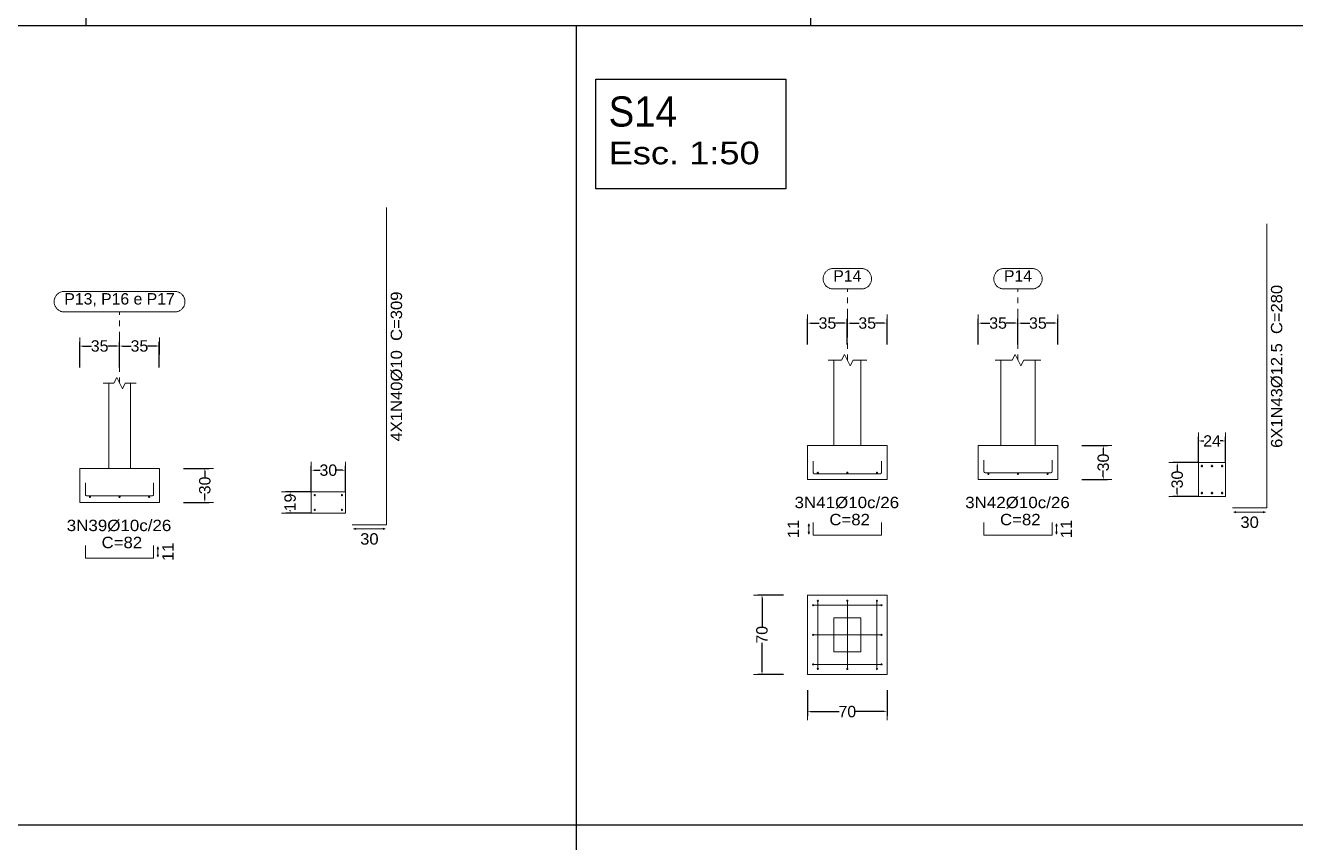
# Model space of a CAD drawing. Header units: centimetres. Extents: x 3279 to 3363.1, y -374.8 to -315.4.
# Drawn here: x 3318.59 to 3340.93, y -359.49 to -345.12 of the extents above; entities that cross this region are included whole.
import ezdxf
from ezdxf.enums import TextEntityAlignment as Align

# ---------------------------------------------------------------- set-up
doc = ezdxf.new("R2010")
doc.units = ezdxf.units.CM
doc.linetypes.add('CYPE_PUNTO', pattern=[0.075, 0, -0.075])
for name, color, linetype, lineweight in [('ARM_LONGITUDINAL_Ø10', 33, 'Continuous', 9), ('ARM_LONGITUDINAL_Ø12_5', 34, 'Continuous', 9), ('ELE_REF_REF_ESCALA', 3, 'Continuous', 9), ('FUN_COTAS', 8, 'Continuous', 0), ('FUN_GEOMETRIA', 7, 'Continuous', 0), ('FUN_TXT_ARMADURAS', 8, 'Continuous', 0)]:
    doc.layers.add(name, color=color, linetype=linetype, lineweight=lineweight)
doc.layers.add('COTA CYPE', color=31, linetype='Continuous')
doc.styles.add('ARIAL', font='arial.ttf')
doc.styles.add('CYPETXT', font='arial.ttf', dxfattribs={"height": 0.2})
doc.dimstyles.new('cype_arrow', dxfattribs={"dimtxt": 0.2, "dimasz": 0.05, "dimexe": 0.075, "dimexo": 0.075, "dimgap": 0, "dimtad": 0, "dimdec": 4, "dimzin": 0, "dimdsep": 46, "dimtxsty": 'ARIAL', "dimcen": 0.09, "dimadec": 0, "dimazin": 0, "dimtfac": 1, "dimtdec": 4, "dimtofl": 0, "dimtmove": 2, "dimatfit": 3, "dimfxl": 1, "dimtolj": 1, "dimtzin": 0, "dimarcsym": 0})

# ---------------------------------------------------------------- blocks, each defined once
blk = doc.blocks.new('*D475')
at = {"layer": 'Defpoints', "color": 0, "transparency": 16777216}
for p in [(3320.249, -350.757), (3319.549, -351.207), (3320.249, -351.207)]:
    blk.add_point(p, dxfattribs=at)
at = {"layer": 'FUN_COTAS', "color": 0, "lineweight": -2, "transparency": 16777216}
for p, q in [((3319.549, -351.132), (3319.549, -350.682)), ((3319.599, -350.757), (3319.755, -350.757)), ((3320.199, -350.757), (3320.043, -350.757)), ((3320.249, -351.132), (3320.249, -350.682))]:
    blk.add_line(p, q, dxfattribs=at)
at = {"layer": 'FUN_COTAS', "color": 0, "transparency": 16777216}
for points in [[(3319.599, -350.749), (3319.599, -350.766), (3319.549, -350.757)], [(3320.199, -350.749), (3320.199, -350.766), (3320.249, -350.757)]]:
    blk.add_solid(points, dxfattribs=at)
at = {"layer": 'FUN_COTAS', "color": 0, "transparency": 16777216, "insert": (3319.899, -350.757), "char_height": 0.2, "attachment_point": 5, "style": 'ARIAL'}
blk.add_mtext('\\A1;35', dxfattribs=at)
blk = doc.blocks.new('*D476')
at = {"layer": 'Defpoints', "color": 0, "transparency": 16777216}
for p in [(3320.949, -350.757), (3320.249, -351.207), (3320.949, -351.207)]:
    blk.add_point(p, dxfattribs=at)
at = {"layer": 'FUN_COTAS', "color": 0, "lineweight": -2, "transparency": 16777216}
for p, q in [((3320.249, -351.132), (3320.249, -350.682)), ((3320.299, -350.757), (3320.455, -350.757)), ((3320.899, -350.757), (3320.743, -350.757)), ((3320.949, -351.132), (3320.949, -350.682))]:
    blk.add_line(p, q, dxfattribs=at)
at = {"layer": 'FUN_COTAS', "color": 0, "transparency": 16777216}
for points in [[(3320.299, -350.749), (3320.299, -350.766), (3320.249, -350.757)], [(3320.899, -350.749), (3320.899, -350.766), (3320.949, -350.757)]]:
    blk.add_solid(points, dxfattribs=at)
at = {"layer": 'FUN_COTAS', "color": 0, "transparency": 16777216, "insert": (3320.599, -350.757), "char_height": 0.2, "attachment_point": 5, "style": 'ARIAL'}
blk.add_mtext('\\A1;35', dxfattribs=at)
blk = doc.blocks.new('*D477')
at = {"layer": 'Defpoints', "color": 0, "transparency": 16777216}
for p in [(3321.299, -352.908), (3321.749, -352.908), (3321.299, -353.508)]:
    blk.add_point(p, dxfattribs=at)
at = {"layer": 'FUN_COTAS', "color": 0, "lineweight": -2, "transparency": 16777216}
for p, q in [((3321.374, -352.908), (3321.824, -352.908)), ((3321.749, -352.958), (3321.749, -353.066)), ((3321.749, -353.458), (3321.749, -353.351)), ((3321.374, -353.508), (3321.824, -353.508))]:
    blk.add_line(p, q, dxfattribs=at)
at = {"layer": 'FUN_COTAS', "color": 0, "transparency": 16777216}
for points in [[(3321.741, -352.958), (3321.758, -352.958), (3321.749, -352.908)], [(3321.741, -353.458), (3321.758, -353.458), (3321.749, -353.508)]]:
    blk.add_solid(points, dxfattribs=at)
at = {"layer": 'FUN_COTAS', "color": 0, "transparency": 16777216, "insert": (3321.749, -353.208), "char_height": 0.2, "attachment_point": 5, "rotation": 90, "style": 'ARIAL'}
blk.add_mtext('\\A1;30', dxfattribs=at)
blk = doc.blocks.new('*D467')
at = {"layer": 'Defpoints', "color": 0, "transparency": 16777216}
for p in [(3324.221, -352.941), (3323.621, -353.391), (3324.221, -353.391)]:
    blk.add_point(p, dxfattribs=at)
at = {"layer": 'FUN_COTAS', "color": 0, "lineweight": -2, "transparency": 16777216}
for p, q in [((3323.621, -353.316), (3323.621, -352.866)), ((3324.221, -353.316), (3324.221, -352.866)), ((3323.671, -352.941), (3323.778, -352.941)), ((3324.171, -352.941), (3324.063, -352.941))]:
    blk.add_line(p, q, dxfattribs=at)
at = {"layer": 'FUN_COTAS', "color": 0, "transparency": 16777216}
for points in [[(3323.671, -352.933), (3323.671, -352.949), (3323.621, -352.941)], [(3324.171, -352.933), (3324.171, -352.949), (3324.221, -352.941)]]:
    blk.add_solid(points, dxfattribs=at)
at = {"layer": 'FUN_COTAS', "color": 0, "transparency": 16777216, "insert": (3323.921, -352.941), "char_height": 0.2, "attachment_point": 5, "style": 'ARIAL'}
blk.add_mtext('\\A1;30', dxfattribs=at)
blk = doc.blocks.new('*D468')
at = {"layer": 'Defpoints', "color": 0, "transparency": 16777216}
for p in [(3323.249, -353.318), (3323.699, -353.318), (3323.699, -353.698)]:
    blk.add_point(p, dxfattribs=at)
at = {"layer": 'FUN_COTAS', "color": 0, "lineweight": -2, "transparency": 16777216}
for p, q in [((3323.624, -353.318), (3323.174, -353.318)), ((3323.249, -353.368), (3323.249, -353.374)), ((3323.624, -353.698), (3323.174, -353.698)), ((3323.249, -353.648), (3323.249, -353.643))]:
    blk.add_line(p, q, dxfattribs=at)
at = {"layer": 'FUN_COTAS', "color": 0, "transparency": 16777216}
for points in [[(3323.241, -353.368), (3323.258, -353.368), (3323.249, -353.318)], [(3323.241, -353.648), (3323.258, -353.648), (3323.249, -353.698)]]:
    blk.add_solid(points, dxfattribs=at)
at = {"layer": 'FUN_COTAS', "color": 0, "transparency": 16777216, "insert": (3323.249, -353.508), "char_height": 0.2, "attachment_point": 5, "rotation": 90, "style": 'ARIAL'}
blk.add_mtext('\\A1;19', dxfattribs=at)
blk = doc.blocks.new('*D473')
at = {"layer": 'Defpoints', "color": 0, "transparency": 16777216}
for p in [(3333.047, -350.354), (3332.347, -350.804), (3333.047, -350.804)]:
    blk.add_point(p, dxfattribs=at)
at = {"layer": 'FUN_COTAS', "color": 0, "lineweight": -2, "transparency": 16777216}
for p, q in [((3332.347, -350.729), (3332.347, -350.279)), ((3332.397, -350.354), (3332.553, -350.354)), ((3332.997, -350.354), (3332.841, -350.354)), ((3333.047, -350.729), (3333.047, -350.279))]:
    blk.add_line(p, q, dxfattribs=at)
at = {"layer": 'FUN_COTAS', "color": 0, "transparency": 16777216}
for points in [[(3332.397, -350.346), (3332.397, -350.362), (3332.347, -350.354)], [(3332.997, -350.346), (3332.997, -350.362), (3333.047, -350.354)]]:
    blk.add_solid(points, dxfattribs=at)
at = {"layer": 'FUN_COTAS', "color": 0, "transparency": 16777216, "insert": (3332.697, -350.354), "char_height": 0.2, "attachment_point": 5, "style": 'ARIAL'}
blk.add_mtext('\\A1;35', dxfattribs=at)
blk = doc.blocks.new('*D474')
at = {"layer": 'Defpoints', "color": 0, "transparency": 16777216}
for p in [(3333.747, -350.354), (3333.047, -350.804), (3333.747, -350.804)]:
    blk.add_point(p, dxfattribs=at)
at = {"layer": 'FUN_COTAS', "color": 0, "lineweight": -2, "transparency": 16777216}
for p, q in [((3333.047, -350.729), (3333.047, -350.279)), ((3333.097, -350.354), (3333.253, -350.354)), ((3333.697, -350.354), (3333.541, -350.354)), ((3333.747, -350.729), (3333.747, -350.279))]:
    blk.add_line(p, q, dxfattribs=at)
at = {"layer": 'FUN_COTAS', "color": 0, "transparency": 16777216}
for points in [[(3333.097, -350.346), (3333.097, -350.362), (3333.047, -350.354)], [(3333.697, -350.346), (3333.697, -350.362), (3333.747, -350.354)]]:
    blk.add_solid(points, dxfattribs=at)
at = {"layer": 'FUN_COTAS', "color": 0, "transparency": 16777216, "insert": (3333.397, -350.354), "char_height": 0.2, "attachment_point": 5, "style": 'ARIAL'}
blk.add_mtext('\\A1;35', dxfattribs=at)
blk = doc.blocks.new('*D460')
at = {"layer": 'Defpoints', "color": 0, "transparency": 16777216}
for p in [(3336.048, -350.354), (3335.348, -350.804), (3336.048, -350.804)]:
    blk.add_point(p, dxfattribs=at)
at = {"layer": 'FUN_COTAS', "color": 0, "lineweight": -2, "transparency": 16777216}
for p, q in [((3335.348, -350.729), (3335.348, -350.279)), ((3335.398, -350.354), (3335.554, -350.354)), ((3335.998, -350.354), (3335.842, -350.354)), ((3336.048, -350.729), (3336.048, -350.279))]:
    blk.add_line(p, q, dxfattribs=at)
at = {"layer": 'FUN_COTAS', "color": 0, "transparency": 16777216}
for points in [[(3335.398, -350.346), (3335.398, -350.362), (3335.348, -350.354)], [(3335.998, -350.346), (3335.998, -350.362), (3336.048, -350.354)]]:
    blk.add_solid(points, dxfattribs=at)
at = {"layer": 'FUN_COTAS', "color": 0, "transparency": 16777216, "insert": (3335.698, -350.354), "char_height": 0.2, "attachment_point": 5, "style": 'ARIAL'}
blk.add_mtext('\\A1;35', dxfattribs=at)
blk = doc.blocks.new('*D461')
at = {"layer": 'Defpoints', "color": 0, "transparency": 16777216}
for p in [(3336.748, -350.354), (3336.048, -350.804), (3336.748, -350.804)]:
    blk.add_point(p, dxfattribs=at)
at = {"layer": 'FUN_COTAS', "color": 0, "lineweight": -2, "transparency": 16777216}
for p, q in [((3336.048, -350.729), (3336.048, -350.279)), ((3336.098, -350.354), (3336.254, -350.354)), ((3336.698, -350.354), (3336.542, -350.354)), ((3336.748, -350.729), (3336.748, -350.279))]:
    blk.add_line(p, q, dxfattribs=at)
at = {"layer": 'FUN_COTAS', "color": 0, "transparency": 16777216}
for points in [[(3336.098, -350.346), (3336.098, -350.362), (3336.048, -350.354)], [(3336.698, -350.346), (3336.698, -350.362), (3336.748, -350.354)]]:
    blk.add_solid(points, dxfattribs=at)
at = {"layer": 'FUN_COTAS', "color": 0, "transparency": 16777216, "insert": (3336.398, -350.354), "char_height": 0.2, "attachment_point": 5, "style": 'ARIAL'}
blk.add_mtext('\\A1;35', dxfattribs=at)
blk = doc.blocks.new('*D462')
at = {"layer": 'Defpoints', "color": 0, "transparency": 16777216}
for p in [(3337.098, -352.505), (3337.548, -352.505), (3337.098, -353.105)]:
    blk.add_point(p, dxfattribs=at)
at = {"layer": 'FUN_COTAS', "color": 0, "lineweight": -2, "transparency": 16777216}
for p, q in [((3337.173, -352.505), (3337.623, -352.505)), ((3337.548, -352.555), (3337.548, -352.662)), ((3337.173, -353.105), (3337.623, -353.105)), ((3337.548, -353.055), (3337.548, -352.948))]:
    blk.add_line(p, q, dxfattribs=at)
at = {"layer": 'FUN_COTAS', "color": 0, "transparency": 16777216}
for points in [[(3337.54, -352.555), (3337.557, -352.555), (3337.548, -352.505)], [(3337.54, -353.055), (3337.557, -353.055), (3337.548, -353.105)]]:
    blk.add_solid(points, dxfattribs=at)
at = {"layer": 'FUN_COTAS', "color": 0, "transparency": 16777216, "insert": (3337.548, -352.805), "char_height": 0.2, "attachment_point": 5, "rotation": 90, "style": 'ARIAL'}
blk.add_mtext('\\A1;30', dxfattribs=at)
blk = doc.blocks.new('*D434')
at = {"layer": 'Defpoints', "color": 0, "transparency": 16777216}
for p in [(3332.347, -356.736), (3333.747, -356.736), (3333.747, -357.186)]:
    blk.add_point(p, dxfattribs=at)
at = {"layer": 'FUN_COTAS', "color": 0, "lineweight": -2, "transparency": 16777216}
for p, q in [((3332.347, -356.811), (3332.347, -357.261)), ((3333.747, -356.811), (3333.747, -357.261)), ((3332.397, -357.186), (3332.905, -357.186)), ((3333.697, -357.186), (3333.189, -357.186))]:
    blk.add_line(p, q, dxfattribs=at)
at = {"layer": 'FUN_COTAS', "color": 0, "transparency": 16777216}
for points in [[(3332.397, -357.178), (3332.397, -357.194), (3332.347, -357.186)], [(3333.697, -357.178), (3333.697, -357.194), (3333.747, -357.186)]]:
    blk.add_solid(points, dxfattribs=at)
at = {"layer": 'FUN_COTAS', "color": 0, "transparency": 16777216, "insert": (3333.047, -357.186), "char_height": 0.2, "attachment_point": 5, "style": 'ARIAL'}
blk.add_mtext('\\A1;70', dxfattribs=at)
blk = doc.blocks.new('*D435')
at = {"layer": 'Defpoints', "color": 0, "transparency": 16777216}
for p in [(3331.547, -355.135), (3331.997, -355.135), (3331.997, -356.535)]:
    blk.add_point(p, dxfattribs=at)
at = {"layer": 'FUN_COTAS', "color": 0, "lineweight": -2, "transparency": 16777216}
for p, q in [((3331.922, -355.135), (3331.472, -355.135)), ((3331.547, -355.185), (3331.547, -355.693)), ((3331.547, -356.485), (3331.547, -355.977)), ((3331.922, -356.535), (3331.472, -356.535))]:
    blk.add_line(p, q, dxfattribs=at)
at = {"layer": 'FUN_COTAS', "color": 0, "transparency": 16777216}
for points in [[(3331.539, -355.185), (3331.556, -355.185), (3331.547, -355.135)], [(3331.539, -356.485), (3331.556, -356.485), (3331.547, -356.535)]]:
    blk.add_solid(points, dxfattribs=at)
at = {"layer": 'FUN_COTAS', "color": 0, "transparency": 16777216, "insert": (3331.547, -355.835), "char_height": 0.2, "attachment_point": 5, "rotation": 90, "style": 'ARIAL'}
blk.add_mtext('\\A1;70', dxfattribs=at)
blk = doc.blocks.new('*D436')
at = {"layer": 'Defpoints', "color": 0, "transparency": 16777216}
for p in [(3339.7, -352.426), (3339.22, -352.876), (3339.7, -352.876)]:
    blk.add_point(p, dxfattribs=at)
at = {"layer": 'FUN_COTAS', "color": 0, "lineweight": -2, "transparency": 16777216}
for p, q in [((3339.22, -352.801), (3339.22, -352.351)), ((3339.27, -352.426), (3339.315, -352.426)), ((3339.65, -352.426), (3339.604, -352.426)), ((3339.7, -352.801), (3339.7, -352.351))]:
    blk.add_line(p, q, dxfattribs=at)
at = {"layer": 'FUN_COTAS', "color": 0, "transparency": 16777216}
for points in [[(3339.27, -352.418), (3339.27, -352.435), (3339.22, -352.426)], [(3339.65, -352.418), (3339.65, -352.435), (3339.7, -352.426)]]:
    blk.add_solid(points, dxfattribs=at)
at = {"layer": 'FUN_COTAS', "color": 0, "transparency": 16777216, "insert": (3339.46, -352.426), "char_height": 0.2, "attachment_point": 5, "style": 'ARIAL'}
blk.add_mtext('\\A1;24', dxfattribs=at)
blk = doc.blocks.new('*D437')
at = {"layer": 'Defpoints', "color": 0, "transparency": 16777216}
for p in [(3338.848, -352.805), (3339.298, -352.805), (3339.298, -353.405)]:
    blk.add_point(p, dxfattribs=at)
at = {"layer": 'FUN_COTAS', "color": 0, "lineweight": -2, "transparency": 16777216}
for p, q in [((3339.223, -352.805), (3338.773, -352.805)), ((3338.848, -352.855), (3338.848, -352.962)), ((3338.848, -353.355), (3338.848, -353.248)), ((3339.223, -353.405), (3338.773, -353.405))]:
    blk.add_line(p, q, dxfattribs=at)
at = {"layer": 'FUN_COTAS', "color": 0, "transparency": 16777216}
for points in [[(3338.84, -352.855), (3338.857, -352.855), (3338.848, -352.805)], [(3338.84, -353.355), (3338.857, -353.355), (3338.848, -353.405)]]:
    blk.add_solid(points, dxfattribs=at)
at = {"layer": 'FUN_COTAS', "color": 0, "transparency": 16777216, "insert": (3338.848, -353.105), "char_height": 0.2, "attachment_point": 5, "rotation": 90, "style": 'ARIAL'}
blk.add_mtext('\\A1;30', dxfattribs=at)

msp = doc.modelspace()

# ---------------------------------------------------------------- hatches: boundary and pattern name
at = {"layer": 'ARM_LONGITUDINAL_Ø10'}
h = msp.add_hatch(color=256, dxfattribs=at)
edge = h.paths.add_edge_path()
edge.add_arc((3332.44738, -352.78497), 0.0016, 0, 360)
h = msp.add_hatch(color=256, dxfattribs=at)
edge = h.paths.add_edge_path()
edge.add_arc((3333.64738, -352.78497), 0.0016, 0, 360)
h = msp.add_hatch(color=256, dxfattribs=at)
edge = h.paths.add_edge_path()
edge.add_arc((3335.44838, -352.76497), 0.0016, 0, 360)
h = msp.add_hatch(color=256, dxfattribs=at)
edge = h.paths.add_edge_path()
edge.add_arc((3336.64838, -352.76497), 0.0016, 0, 360)
h = msp.add_hatch(color=256, dxfattribs=at)
edge = h.paths.add_edge_path()
edge.add_arc((3319.64931, -353.16848), 0.0016, 0, 360)
h = msp.add_hatch(color=256, dxfattribs=at)
edge = h.paths.add_edge_path()
edge.add_arc((3320.84931, -353.16848), 0.0016, 0, 360)
h = msp.add_hatch(color=256, dxfattribs=at)
edge = h.paths.add_edge_path()
edge.add_arc((3332.44738, -355.31497), 0.0016, 0, 360)
h = msp.add_hatch(color=256, dxfattribs=at)
edge = h.paths.add_edge_path()
edge.add_arc((3332.52738, -355.23497), 0.0016, 0, 360)
h = msp.add_hatch(color=256, dxfattribs=at)
edge = h.paths.add_edge_path()
edge.add_arc((3333.04738, -355.23497), 0.0016, 0, 360)
h = msp.add_hatch(color=256, dxfattribs=at)
edge = h.paths.add_edge_path()
edge.add_arc((3333.56738, -355.23497), 0.0016, 0, 360)
h = msp.add_hatch(color=256, dxfattribs=at)
edge = h.paths.add_edge_path()
edge.add_arc((3333.64738, -355.31497), 0.0016, 0, 360)
h = msp.add_hatch(color=256, dxfattribs=at)
edge = h.paths.add_edge_path()
edge.add_arc((3332.44738, -355.83497), 0.0016, 0, 360)
h = msp.add_hatch(color=256, dxfattribs=at)
edge = h.paths.add_edge_path()
edge.add_arc((3333.64738, -355.83497), 0.0016, 0, 360)
h = msp.add_hatch(color=256, dxfattribs=at)
edge = h.paths.add_edge_path()
edge.add_arc((3332.44738, -356.35497), 0.0016, 0, 360)
h = msp.add_hatch(color=256, dxfattribs=at)
edge = h.paths.add_edge_path()
edge.add_arc((3332.52738, -356.43497), 0.0016, 0, 360)
h = msp.add_hatch(color=256, dxfattribs=at)
edge = h.paths.add_edge_path()
edge.add_arc((3333.04738, -356.43497), 0.0016, 0, 360)
h = msp.add_hatch(color=256, dxfattribs=at)
edge = h.paths.add_edge_path()
edge.add_arc((3333.56738, -356.43497), 0.0016, 0, 360)
h = msp.add_hatch(color=256, dxfattribs=at)
edge = h.paths.add_edge_path()
edge.add_arc((3333.64738, -356.35497), 0.0016, 0, 360)

# ---------------------------------------------------------------- linework, layer by layer
for p, q in [((3319.65569, -318.84313), (3319.65569, -345.11919)), ((3332.39937, -318.84313), (3332.39937, -345.11919)), ((3281.50009, -345.11919), (3344.60009, -345.11919)), ((3328.27849, -345.11919), (3328.27849, -373.81919)), ((3281.50009, -359.17495), (3344.60009, -359.17495))]:
    msp.add_line(p, q)
for p, q in [((3332.51238, -352.98497), (3332.54238, -352.98497)), ((3332.52738, -352.99997), (3332.52738, -352.96997)), ((3333.03238, -352.98497), (3333.06238, -352.98497)), ((3333.04738, -352.99997), (3333.04738, -352.96997)), ((3333.55238, -352.98497), (3333.58238, -352.98497)), ((3333.56738, -352.99997), (3333.56738, -352.96997)), ((3335.51338, -353.00497), (3335.54338, -353.00497)), ((3335.52838, -353.01997), (3335.52838, -352.98997)), ((3336.03338, -353.00497), (3336.06338, -353.00497)), ((3336.04838, -353.01997), (3336.04838, -352.98997)), ((3336.55338, -353.00497), (3336.58338, -353.00497)), ((3336.56838, -353.01997), (3336.56838, -352.98997)), ((3319.71431, -353.40848), (3319.74431, -353.40848)), ((3319.72931, -353.42348), (3319.72931, -353.39348)), ((3320.23431, -353.40848), (3320.26431, -353.40848)), ((3320.24931, -353.42348), (3320.24931, -353.39348)), ((3320.75431, -353.40848), (3320.78431, -353.40848)), ((3320.76931, -353.42348), (3320.76931, -353.39348)), ((3323.66556, -353.37848), (3323.69556, -353.37848)), ((3323.66556, -353.37848), (3323.69556, -353.37848)), ((3323.68056, -353.39348), (3323.68056, -353.36348)), ((3323.68056, -353.39348), (3323.68056, -353.36348)), ((3324.14556, -353.37848), (3324.17556, -353.37848)), ((3324.14556, -353.37848), (3324.17556, -353.37848)), ((3324.16056, -353.39348), (3324.16056, -353.36348)), ((3324.16056, -353.39348), (3324.16056, -353.36348)), ((3323.66556, -353.63848), (3323.69556, -353.63848)), ((3323.66556, -353.63848), (3323.69556, -353.63848)), ((3323.68056, -353.65348), (3323.68056, -353.62348)), ((3323.68056, -353.65348), (3323.68056, -353.62348)), ((3324.14556, -353.63848), (3324.17556, -353.63848)), ((3324.14556, -353.63848), (3324.17556, -353.63848)), ((3324.16056, -353.65348), (3324.16056, -353.62348)), ((3324.16056, -353.65348), (3324.16056, -353.62348))]:
    msp.add_line(p, q, dxfattribs=at)
for points in [[(3324.34256, -353.89848), (3324.94256, -353.89848), (3324.94256, -348.31848)], [(3332.44738, -352.78497), (3332.44738, -352.98497), (3332.45006, -352.99497), (3332.45738, -353.00229), (3332.46738, -353.00497), (3333.62738, -353.00497), (3333.63738, -353.00229), (3333.6447, -352.99497), (3333.64738, -352.98497), (3333.64738, -352.78497)], [(3336.64838, -352.76497), (3336.64838, -352.96497), (3336.6457, -352.97497), (3336.63838, -352.98229), (3336.62838, -352.98497), (3335.46838, -352.98497), (3335.45838, -352.98229), (3335.45106, -352.97497), (3335.44838, -352.96497), (3335.44838, -352.76497)], [(3320.84931, -353.16848), (3320.84931, -353.36848), (3320.84663, -353.37848), (3320.83931, -353.3858), (3320.82931, -353.38848), (3319.66931, -353.38848), (3319.65931, -353.3858), (3319.65199, -353.37848), (3319.64931, -353.36848), (3319.64931, -353.16848)], [(3332.44738, -353.86297), (3332.44738, -354.08297), (3333.64738, -354.08297), (3333.64738, -353.86297)], [(3336.64838, -353.86297), (3336.64838, -354.08297), (3335.44838, -354.08297), (3335.44838, -353.86297)], [(3320.84931, -354.26648), (3320.84931, -354.48648), (3319.64931, -354.48648), (3319.64931, -354.26648)], [(3332.44738, -355.31497), (3332.45006, -355.31497), (3332.45738, -355.31497), (3332.46738, -355.31497), (3333.62738, -355.31497), (3333.63738, -355.31497), (3333.6447, -355.31497), (3333.64738, -355.31497)], [(3332.52738, -356.43497), (3332.52738, -356.43229), (3332.52738, -356.42497), (3332.52738, -356.41497), (3332.52738, -355.25497), (3332.52738, -355.24497), (3332.52738, -355.23765), (3332.52738, -355.23497)], [(3333.04738, -356.43497), (3333.04738, -356.43229), (3333.04738, -356.42497), (3333.04738, -356.41497), (3333.04738, -355.25497), (3333.04738, -355.24497), (3333.04738, -355.23765), (3333.04738, -355.23497)], [(3333.56738, -356.43497), (3333.56738, -356.43229), (3333.56738, -356.42497), (3333.56738, -356.41497), (3333.56738, -355.25497), (3333.56738, -355.24497), (3333.56738, -355.23765), (3333.56738, -355.23497)], [(3332.44738, -355.83497), (3332.45006, -355.83497), (3332.45738, -355.83497), (3332.46738, -355.83497), (3333.62738, -355.83497), (3333.63738, -355.83497), (3333.6447, -355.83497), (3333.64738, -355.83497)], [(3332.44738, -356.35497), (3332.45006, -356.35497), (3332.45738, -356.35497), (3332.46738, -356.35497), (3333.62738, -356.35497), (3333.63738, -356.35497), (3333.6447, -356.35497), (3333.64738, -356.35497)]]:
    msp.add_lwpolyline(points, dxfattribs=at)
for centre, radius in [((3332.44738, -352.78497), 0.0016), ((3333.64738, -352.78497), 0.0016), ((3335.44838, -352.76497), 0.0016), ((3336.64838, -352.76497), 0.0016), ((3332.52738, -352.98497), 0.01), ((3333.04738, -352.98497), 0.01), ((3333.56738, -352.98497), 0.01), ((3335.52838, -353.00497), 0.01), ((3336.04838, -353.00497), 0.01), ((3336.56838, -353.00497), 0.01), ((3319.64931, -353.16848), 0.0016), ((3320.84931, -353.16848), 0.0016), ((3319.72931, -353.40848), 0.01), ((3320.24931, -353.40848), 0.01), ((3320.76931, -353.40848), 0.01), ((3323.68056, -353.37848), 0.01), ((3323.68056, -353.37848), 0.01), ((3324.16056, -353.37848), 0.01), ((3324.16056, -353.37848), 0.01), ((3323.68056, -353.63848), 0.01), ((3323.68056, -353.63848), 0.01), ((3324.16056, -353.63848), 0.01), ((3324.16056, -353.63848), 0.01), ((3332.44738, -355.31497), 0.01), ((3332.44738, -355.31497), 0.0016), ((3332.52738, -355.23497), 0.01), ((3332.52738, -355.23497), 0.0016), ((3333.04738, -355.23497), 0.01), ((3333.04738, -355.23497), 0.0016), ((3333.56738, -355.23497), 0.01), ((3333.56738, -355.23497), 0.0016), ((3333.64738, -355.31497), 0.01), ((3333.64738, -355.31497), 0.0016), ((3332.44738, -355.83497), 0.01), ((3332.44738, -355.83497), 0.0016), ((3333.64738, -355.83497), 0.01), ((3333.64738, -355.83497), 0.0016), ((3332.44738, -356.35497), 0.01), ((3332.44738, -356.35497), 0.0016), ((3332.52738, -356.43497), 0.01), ((3332.52738, -356.43497), 0.0016), ((3333.04738, -356.43497), 0.01), ((3333.04738, -356.43497), 0.0016), ((3333.56738, -356.43497), 0.01), ((3333.56738, -356.43497), 0.0016), ((3333.64738, -356.35497), 0.01), ((3333.64738, -356.35497), 0.0016)]:
    msp.add_circle(centre, radius, dxfattribs=at)
at = {"layer": 'ARM_LONGITUDINAL_Ø12_5'}
for p, q in [((3339.26338, -352.86747), (3339.30088, -352.86747)), ((3339.26338, -352.86747), (3339.30088, -352.86747)), ((3339.28213, -352.88622), (3339.28213, -352.84872)), ((3339.28213, -352.88622), (3339.28213, -352.84872)), ((3339.44088, -352.86747), (3339.47838, -352.86747)), ((3339.44088, -352.86747), (3339.47838, -352.86747)), ((3339.45963, -352.88622), (3339.45963, -352.84872)), ((3339.45963, -352.88622), (3339.45963, -352.84872)), ((3339.61838, -352.86747), (3339.65588, -352.86747)), ((3339.61838, -352.86747), (3339.65588, -352.86747)), ((3339.63713, -352.88622), (3339.63713, -352.84872)), ((3339.63713, -352.88622), (3339.63713, -352.84872)), ((3339.26338, -353.34247), (3339.30088, -353.34247)), ((3339.26338, -353.34247), (3339.30088, -353.34247)), ((3339.28213, -353.36122), (3339.28213, -353.32372)), ((3339.28213, -353.36122), (3339.28213, -353.32372)), ((3339.44088, -353.34247), (3339.47838, -353.34247)), ((3339.44088, -353.34247), (3339.47838, -353.34247)), ((3339.45963, -353.36122), (3339.45963, -353.32372)), ((3339.45963, -353.36122), (3339.45963, -353.32372)), ((3339.61838, -353.34247), (3339.65588, -353.34247)), ((3339.61838, -353.34247), (3339.65588, -353.34247)), ((3339.63713, -353.36122), (3339.63713, -353.32372)), ((3339.63713, -353.36122), (3339.63713, -353.32372))]:
    msp.add_line(p, q, dxfattribs=at)
msp.add_lwpolyline([(3339.82163, -353.60497), (3340.42163, -353.60497), (3340.42163, -348.60747)], dxfattribs=at)
for centre in [(3339.28213, -352.86747), (3339.28213, -352.86747), (3339.45963, -352.86747), (3339.45963, -352.86747), (3339.63713, -352.86747), (3339.63713, -352.86747), (3339.28213, -353.34247), (3339.28213, -353.34247), (3339.45963, -353.34247), (3339.45963, -353.34247), (3339.63713, -353.34247), (3339.63713, -353.34247)]:
    msp.add_circle(centre, 0.0125, dxfattribs=at)
at = {"layer": 'COTA CYPE'}
msp.add_lwpolyline([(3328.62542, -346.0652), (3331.96355, -346.0652), (3331.96355, -347.99043), (3328.62542, -347.99043)], close=True, dxfattribs=at)
at = {"layer": 'FUN_COTAS', "linetype": 'CYPE_PUNTO'}
for p, q in [((3333.04738, -351.00497), (3333.04738, -349.75397)), ((3336.04838, -351.00497), (3336.04838, -349.75397)), ((3320.24931, -351.40848), (3320.24931, -350.15748))]:
    msp.add_line(p, q, dxfattribs=at)
at = {"layer": 'FUN_COTAS'}
for p, q in [((3332.34738, -350.50397), (3332.34738, -350.20397)), ((3333.04738, -350.50397), (3333.04738, -350.20397)), ((3333.04738, -350.50397), (3333.04738, -350.20397)), ((3333.74738, -350.50397), (3333.74738, -350.20397)), ((3335.34838, -350.50397), (3335.34838, -350.20397)), ((3336.04838, -350.50397), (3336.04838, -350.20397)), ((3336.04838, -350.50397), (3336.04838, -350.20397)), ((3336.74838, -350.50397), (3336.74838, -350.20397)), ((3319.54931, -350.90748), (3319.54931, -350.60748)), ((3320.24931, -350.90748), (3320.24931, -350.60748)), ((3320.24931, -350.90748), (3320.24931, -350.60748)), ((3320.94931, -350.90748), (3320.94931, -350.60748)), ((3339.21963, -352.57622), (3339.21963, -352.27622)), ((3339.69963, -352.57622), (3339.69963, -352.27622)), ((3337.39838, -352.50497), (3337.69838, -352.50497)), ((3323.62056, -353.09098), (3323.62056, -352.79098)), ((3324.22056, -353.09098), (3324.22056, -352.79098)), ((3338.69838, -352.80497), (3338.99838, -352.80497)), ((3321.59931, -352.90848), (3321.89931, -352.90848)), ((3337.39838, -353.10497), (3337.69838, -353.10497)), ((3323.09931, -353.31848), (3323.39931, -353.31848)), ((3321.59931, -353.50848), (3321.89931, -353.50848)), ((3338.69838, -353.40497), (3338.99838, -353.40497)), ((3323.09931, -353.69848), (3323.39931, -353.69848)), ((3331.39738, -355.13497), (3331.69738, -355.13497)), ((3331.39738, -356.53497), (3331.69738, -356.53497)), ((3332.34738, -357.33597), (3332.34738, -357.03597)), ((3333.74738, -357.33597), (3333.74738, -357.03597))]:
    msp.add_line(p, q, dxfattribs=at)
for points in [[(3333.29338, -349.39397), (3333.30541, -349.39437), (3333.31737, -349.39557), (3333.32924, -349.39757), (3333.34094, -349.40036), (3333.35243, -349.40393), (3333.36365, -349.40825), (3333.37456, -349.41331), (3333.38511, -349.41909), (3333.39525, -349.42557), (3333.40494, -349.4327), (3333.41412, -349.44047), (3333.42277, -349.44883), (3333.43084, -349.45775), (3333.4383, -349.46719), (3333.4451, -349.47711), (3333.45123, -349.48746), (3333.45666, -349.4982), (3333.46136, -349.50927), (3333.4653, -349.52064), (3333.46848, -349.53224), (3333.47088, -349.54403), (3333.47248, -349.55595), (3333.47328, -349.56795), (3333.47328, -349.57998), (3333.47248, -349.59198), (3333.47088, -349.60391), (3333.46848, -349.61569), (3333.4653, -349.6273), (3333.46136, -349.63866), (3333.45666, -349.64974), (3333.45123, -349.66047), (3333.4451, -349.67082), (3333.4383, -349.68074), (3333.43084, -349.69018), (3333.42277, -349.6991), (3333.41412, -349.70746), (3333.40494, -349.71523), (3333.39525, -349.72237), (3333.38511, -349.72884), (3333.37456, -349.73462), (3333.36365, -349.73968), (3333.35243, -349.74401), (3333.34094, -349.74757), (3333.32924, -349.75036), (3333.31737, -349.75236), (3333.30541, -349.75357), (3333.29338, -349.75397), (3332.80138, -349.75397), (3332.78936, -349.75357), (3332.77739, -349.75236), (3332.76553, -349.75036), (3332.75383, -349.74757), (3332.74234, -349.74401), (3332.73111, -349.73968), (3332.7202, -349.73462), (3332.70965, -349.72884), (3332.69951, -349.72237), (3332.68983, -349.71523), (3332.68064, -349.70746), (3332.67199, -349.6991), (3332.66393, -349.69018), (3332.65647, -349.68074), (3332.64966, -349.67082), (3332.64353, -349.66047), (3332.63811, -349.64974), (3332.63341, -349.63866), (3332.62946, -349.6273), (3332.62629, -349.61569), (3332.62389, -349.60391), (3332.62229, -349.59198), (3332.62148, -349.57998), (3332.62148, -349.56795), (3332.62229, -349.55595), (3332.62389, -349.54403), (3332.62629, -349.53224), (3332.62946, -349.52064), (3332.63341, -349.50927), (3332.63811, -349.4982), (3332.64353, -349.48746), (3332.64966, -349.47711), (3332.65647, -349.46719), (3332.66393, -349.45775), (3332.67199, -349.44883), (3332.68064, -349.44047), (3332.68983, -349.4327), (3332.69951, -349.42557), (3332.70965, -349.41909), (3332.7202, -349.41331), (3332.73111, -349.40825), (3332.74234, -349.40393), (3332.75383, -349.40036), (3332.76553, -349.39757), (3332.77739, -349.39557), (3332.78936, -349.39437), (3332.80138, -349.39397), (3333.29338, -349.39397)], [(3336.29438, -349.39397), (3336.30641, -349.39437), (3336.31837, -349.39557), (3336.33024, -349.39757), (3336.34194, -349.40036), (3336.35343, -349.40393), (3336.36465, -349.40825), (3336.37556, -349.41331), (3336.38611, -349.41909), (3336.39625, -349.42557), (3336.40594, -349.4327), (3336.41512, -349.44047), (3336.42377, -349.44883), (3336.43184, -349.45775), (3336.4393, -349.46719), (3336.4461, -349.47711), (3336.45223, -349.48746), (3336.45766, -349.4982), (3336.46236, -349.50927), (3336.4663, -349.52064), (3336.46948, -349.53224), (3336.47188, -349.54403), (3336.47348, -349.55595), (3336.47428, -349.56795), (3336.47428, -349.57998), (3336.47348, -349.59198), (3336.47188, -349.60391), (3336.46948, -349.61569), (3336.4663, -349.6273), (3336.46236, -349.63866), (3336.45766, -349.64974), (3336.45223, -349.66047), (3336.4461, -349.67082), (3336.4393, -349.68074), (3336.43184, -349.69018), (3336.42377, -349.6991), (3336.41512, -349.70746), (3336.40594, -349.71523), (3336.39625, -349.72237), (3336.38611, -349.72884), (3336.37556, -349.73462), (3336.36465, -349.73968), (3336.35343, -349.74401), (3336.34194, -349.74757), (3336.33024, -349.75036), (3336.31837, -349.75236), (3336.30641, -349.75357), (3336.29438, -349.75397), (3335.80238, -349.75397), (3335.79036, -349.75357), (3335.77839, -349.75236), (3335.76653, -349.75036), (3335.75483, -349.74757), (3335.74334, -349.74401), (3335.73211, -349.73968), (3335.7212, -349.73462), (3335.71065, -349.72884), (3335.70051, -349.72237), (3335.69083, -349.71523), (3335.68164, -349.70746), (3335.67299, -349.6991), (3335.66493, -349.69018), (3335.65747, -349.68074), (3335.65066, -349.67082), (3335.64453, -349.66047), (3335.63911, -349.64974), (3335.63441, -349.63866), (3335.63046, -349.6273), (3335.62729, -349.61569), (3335.62489, -349.60391), (3335.62329, -349.59198), (3335.62248, -349.57998), (3335.62248, -349.56795), (3335.62329, -349.55595), (3335.62489, -349.54403), (3335.62729, -349.53224), (3335.63046, -349.52064), (3335.63441, -349.50927), (3335.63911, -349.4982), (3335.64453, -349.48746), (3335.65066, -349.47711), (3335.65747, -349.46719), (3335.66493, -349.45775), (3335.67299, -349.44883), (3335.68164, -349.44047), (3335.69083, -349.4327), (3335.70051, -349.42557), (3335.71065, -349.41909), (3335.7212, -349.41331), (3335.73211, -349.40825), (3335.74334, -349.40393), (3335.75483, -349.40036), (3335.76653, -349.39757), (3335.77839, -349.39557), (3335.79036, -349.39437), (3335.80238, -349.39397), (3336.29438, -349.39397)], [(3321.21981, -349.79748), (3321.23183, -349.79789), (3321.2438, -349.79909), (3321.25566, -349.80109), (3321.26736, -349.80388), (3321.27885, -349.80744), (3321.29008, -349.81177), (3321.30099, -349.81683), (3321.31154, -349.82261), (3321.32168, -349.82908), (3321.33136, -349.83622), (3321.34055, -349.84399), (3321.3492, -349.85235), (3321.35727, -349.86127), (3321.36472, -349.87071), (3321.37153, -349.88063), (3321.37766, -349.89098), (3321.38309, -349.90172), (3321.38778, -349.91279), (3321.39173, -349.92415), (3321.39491, -349.93576), (3321.3973, -349.94754), (3321.39891, -349.95947), (3321.39971, -349.97147), (3321.39971, -349.9835), (3321.39891, -349.9955), (3321.3973, -350.00742), (3321.39491, -350.01921), (3321.39173, -350.03081), (3321.38778, -350.04218), (3321.38309, -350.05325), (3321.37766, -350.06399), (3321.37153, -350.07434), (3321.36472, -350.08426), (3321.35727, -350.0937), (3321.3492, -350.10262), (3321.34055, -350.11098), (3321.33136, -350.11875), (3321.32168, -350.12588), (3321.31154, -350.13236), (3321.30099, -350.13814), (3321.29008, -350.1432), (3321.27885, -350.14752), (3321.26736, -350.15109), (3321.25566, -350.15388), (3321.2438, -350.15588), (3321.23183, -350.15708), (3321.21981, -350.15748), (3319.27881, -350.15748), (3319.26679, -350.15708), (3319.25482, -350.15588), (3319.24296, -350.15388), (3319.23125, -350.15109), (3319.21976, -350.14752), (3319.20854, -350.1432), (3319.19763, -350.13814), (3319.18708, -350.13236), (3319.17694, -350.12588), (3319.16725, -350.11875), (3319.15807, -350.11098), (3319.14942, -350.10262), (3319.14135, -350.0937), (3319.1339, -350.08426), (3319.12709, -350.07434), (3319.12096, -350.06399), (3319.11553, -350.05325), (3319.11084, -350.04218), (3319.10689, -350.03081), (3319.10371, -350.01921), (3319.10132, -350.00742), (3319.09971, -349.9955), (3319.09891, -349.9835), (3319.09891, -349.97147), (3319.09971, -349.95947), (3319.10132, -349.94754), (3319.10371, -349.93576), (3319.10689, -349.92415), (3319.11084, -349.91279), (3319.11553, -349.90172), (3319.12096, -349.89098), (3319.12709, -349.88063), (3319.1339, -349.87071), (3319.14135, -349.86127), (3319.14942, -349.85235), (3319.15807, -349.84399), (3319.16725, -349.83622), (3319.17694, -349.82908), (3319.18708, -349.82261), (3319.19763, -349.81683), (3319.20854, -349.81177), (3319.21976, -349.80744), (3319.23125, -349.80388), (3319.24296, -349.80109), (3319.25482, -349.79909), (3319.26679, -349.79789), (3319.27881, -349.79748), (3321.21981, -349.79748)]]:
    msp.add_lwpolyline(points, close=True, dxfattribs=at)
at = {"layer": 'FUN_GEOMETRIA'}
for p, q in [((3332.80738, -351.00497), (3332.80738, -352.50497)), ((3333.28738, -352.50497), (3333.28738, -351.00497)), ((3335.74838, -352.50497), (3335.74838, -351.00497)), ((3336.34838, -352.50497), (3336.34838, -351.00497)), ((3320.05931, -352.90848), (3320.05931, -351.40848)), ((3320.43931, -352.90848), (3320.43931, -351.40848)), ((3332.34738, -352.50497), (3333.74738, -352.50497)), ((3332.34738, -352.50497), (3332.34738, -353.10497)), ((3333.28738, -352.50497), (3332.80738, -352.50497)), ((3333.74738, -353.10497), (3333.74738, -352.50497)), ((3335.34838, -352.50497), (3336.74838, -352.50497)), ((3335.34838, -353.10497), (3335.34838, -352.50497)), ((3336.34838, -352.50497), (3335.74838, -352.50497)), ((3336.74838, -353.10497), (3336.74838, -352.50497)), ((3319.54931, -352.90848), (3320.94931, -352.90848)), ((3319.54931, -353.50848), (3319.54931, -352.90848)), ((3320.43931, -352.90848), (3320.05931, -352.90848)), ((3320.94931, -353.50848), (3320.94931, -352.90848)), ((3333.74738, -353.10497), (3332.34738, -353.10497)), ((3336.74838, -353.10497), (3335.34838, -353.10497)), ((3320.94931, -353.50848), (3319.54931, -353.50848))]:
    msp.add_line(p, q, dxfattribs=at)
for points in [[(3332.70738, -351.00497), (3332.94738, -351.00497), (3332.99738, -350.90497), (3333.09738, -351.10497), (3333.14738, -351.00497), (3333.38738, -351.00497)], [(3335.64838, -351.00497), (3335.94838, -351.00497), (3335.99838, -350.90497), (3336.09838, -351.10497), (3336.14838, -351.00497), (3336.44838, -351.00497)], [(3319.95931, -351.40848), (3320.14931, -351.40848), (3320.19931, -351.30848), (3320.29931, -351.50848), (3320.34931, -351.40848), (3320.53931, -351.40848)]]:
    msp.add_lwpolyline(points, dxfattribs=at)
for points in [[(3339.21963, -353.40497), (3339.69963, -353.40497), (3339.69963, -352.80497), (3339.21963, -352.80497), (3339.21963, -353.40497)], [(3323.62056, -353.69848), (3324.22056, -353.69848), (3324.22056, -353.31848), (3323.62056, -353.31848), (3323.62056, -353.69848)], [(3332.34738, -356.53497), (3333.74738, -356.53497), (3333.74738, -355.13497), (3332.34738, -355.13497), (3332.34738, -356.53497)], [(3332.80738, -356.13497), (3333.28738, -356.13497), (3333.28738, -355.53497), (3332.80738, -355.53497), (3332.80738, -356.13497)]]:
    msp.add_lwpolyline(points, close=True, dxfattribs=at)
at = {"layer": 'FUN_TXT_ARMADURAS'}
for p, q in [((3339.88183, -353.66747), (3339.84183, -353.67997)), ((3339.88183, -353.69247), (3339.84183, -353.67997)), ((3339.84183, -353.67997), (3340.40143, -353.67997)), ((3340.36143, -353.66747), (3340.40143, -353.67997)), ((3340.36143, -353.69247), (3340.40143, -353.67997)), ((3324.40276, -353.96098), (3324.36276, -353.97348)), ((3324.40276, -353.98598), (3324.36276, -353.97348)), ((3324.36276, -353.97348), (3324.92236, -353.97348)), ((3324.88236, -353.96098), (3324.92236, -353.97348)), ((3324.88236, -353.98598), (3324.92236, -353.97348)), ((3332.35988, -353.92317), (3332.37238, -353.88317)), ((3332.35988, -354.02277), (3332.37238, -354.06277)), ((3332.38488, -353.92317), (3332.37238, -353.88317)), ((3332.37238, -353.88317), (3332.37238, -354.06277)), ((3332.38488, -354.02277), (3332.37238, -354.06277)), ((3336.71088, -353.92317), (3336.72338, -353.88317)), ((3336.71088, -354.02277), (3336.72338, -354.06277)), ((3336.73588, -353.92317), (3336.72338, -353.88317)), ((3336.72338, -353.88317), (3336.72338, -354.06277)), ((3336.73588, -354.02277), (3336.72338, -354.06277)), ((3320.91181, -354.32668), (3320.92431, -354.28668)), ((3320.91181, -354.42628), (3320.92431, -354.46628)), ((3320.93681, -354.32668), (3320.92431, -354.28668)), ((3320.92431, -354.28668), (3320.92431, -354.46628)), ((3320.93681, -354.42628), (3320.92431, -354.46628))]:
    msp.add_line(p, q, dxfattribs=at)

# ---------------------------------------------------------------- texts
at = {"layer": 'COTA CYPE', "style": 'CYPETXT', "width": 0.911221}
msp.add_text('S14', height=0.530774, dxfattribs=at).set_placement((3328.84924, -346.89825), (3330.05144, -346.89825), align=Align.FIT)
at = {"layer": 'ELE_REF_REF_ESCALA', "style": 'CYPETXT', "width": 1.145881}
msp.add_text('Esc. 1:50', height=0.39808, dxfattribs=at).set_placement((3328.84924, -347.56172), (3331.50588, -347.56172), align=Align.FIT)
at = {"layer": 'FUN_COTAS', "style": 'CYPETXT'}
for s, width, p, p2 in [('P14', 0.989671, (3332.80138, -349.62397), (3333.29338, -349.62397)), ('P14', 0.989671, (3335.80238, -349.62397), (3336.29438, -349.62397)), ('P13, P16 e P17', 0.991673, (3319.27881, -350.02748), (3321.21981, -350.02748))]:
    msp.add_text(s, height=0.2, dxfattribs=dict(at, width=width)).set_placement(p, p2, align=Align.FIT)
at = {"layer": 'FUN_TXT_ARMADURAS', "style": 'CYPETXT'}
for s, width, p, p2 in [('6X1N43%%c12.5  C=280', 1.039112, (3340.69663, -352.54772), (3340.69663, -349.68272)), ('4X1N40%%c10  C=309', 1.044709, (3325.21756, -352.43598), (3325.21756, -349.79898)), ('11', 1.042546, (3332.19738, -354.13497), (3332.19738, -353.81097)), ('11', 1.042546, (3336.99838, -354.13497), (3336.99838, -353.81097)), ('11', 1.042546, (3321.19931, -354.53848), (3321.19931, -354.21448))]:
    msp.add_text(s, height=0.2, rotation=90, dxfattribs=dict(at, width=width)).set_placement(p, p2, align=Align.FIT)
for s, width, p, p2 in [('3N41%%c10c/26', 1.066614, (3332.11888, -353.60797), (3333.95788, -353.60797)), ('3N42%%c10c/26', 1.066614, (3335.11988, -353.60797), (3336.95888, -353.60797)), ('3N39%%c10c/26', 1.066614, (3319.32081, -354.01148), (3321.15981, -354.01148)), (' C=82', 1.055297, (3332.64988, -353.90797), (3333.44488, -353.90797)), (' C=82', 1.055297, (3335.65088, -353.90797), (3336.44588, -353.90797)), ('30', 1.042546, (3339.95963, -353.95497), (3340.28363, -353.95497)), (' C=82', 1.055297, (3319.85181, -354.31148), (3320.64681, -354.31148)), ('30', 1.042546, (3324.48056, -354.24848), (3324.80456, -354.24848))]:
    msp.add_text(s, height=0.2, dxfattribs=dict(at, width=width)).set_placement(p, p2, align=Align.FIT)

# ---------------------------------------------------------------- dimensions: what is measured, and where the dimension line sits
at = {"layer": 'FUN_COTAS'}
for p1, p2, distance, text, picture, middle in [((3332.34738, -350.80397), (3333.04738, -350.80397), 0.45, '35', '*D473', (3332.69738, -350.35397)), ((3333.04738, -350.80397), (3333.74738, -350.80397), 0.45, '35', '*D474', (3333.39738, -350.35397)), ((3335.34838, -350.80397), (3336.04838, -350.80397), 0.45, '35', '*D460', (3335.69838, -350.35397)), ((3336.04838, -350.80397), (3336.74838, -350.80397), 0.45, '35', '*D461', (3336.39838, -350.35397)), ((3319.54931, -351.20748), (3320.24931, -351.20748), 0.45, '35', '*D475', (3319.89931, -350.75748)), ((3320.24931, -351.20748), (3320.94931, -351.20748), 0.45, '35', '*D476', (3320.59931, -350.75748)), ((3339.21963, -352.87622), (3339.69963, -352.87622), 0.45, '24', '*D436', (3339.45963, -352.42622)), ((3337.09838, -353.10497), (3337.09838, -352.50497), -0.45, '30', '*D462', (3337.54838, -352.80497)), ((3323.62056, -353.39098), (3324.22056, -353.39098), 0.45, '30', '*D467', (3323.92056, -352.94098)), ((3339.29838, -353.40497), (3339.29838, -352.80497), 0.45, '30', '*D437', (3338.84838, -353.10497)), ((3321.29931, -353.50848), (3321.29931, -352.90848), -0.45, '30', '*D477', (3321.74931, -353.20848)), ((3323.69931, -353.69848), (3323.69931, -353.31848), 0.45, '19', '*D468', (3323.24931, -353.50848)), ((3331.99738, -356.53497), (3331.99738, -355.13497), 0.45, '70', '*D435', (3331.54738, -355.83497)), ((3332.34738, -356.73597), (3333.74738, -356.73597), -0.45, '70', '*D434', (3333.04738, -357.18597))]:
    dim = msp.add_aligned_dim(p1=p1, p2=p2, distance=distance, text=text, dimstyle='cype_arrow', dxfattribs=at)
    dim.commit()
    dim.dimension.update_dxf_attribs({"geometry": picture, "text_midpoint": middle})

doc.saveas('drawing.dxf')
